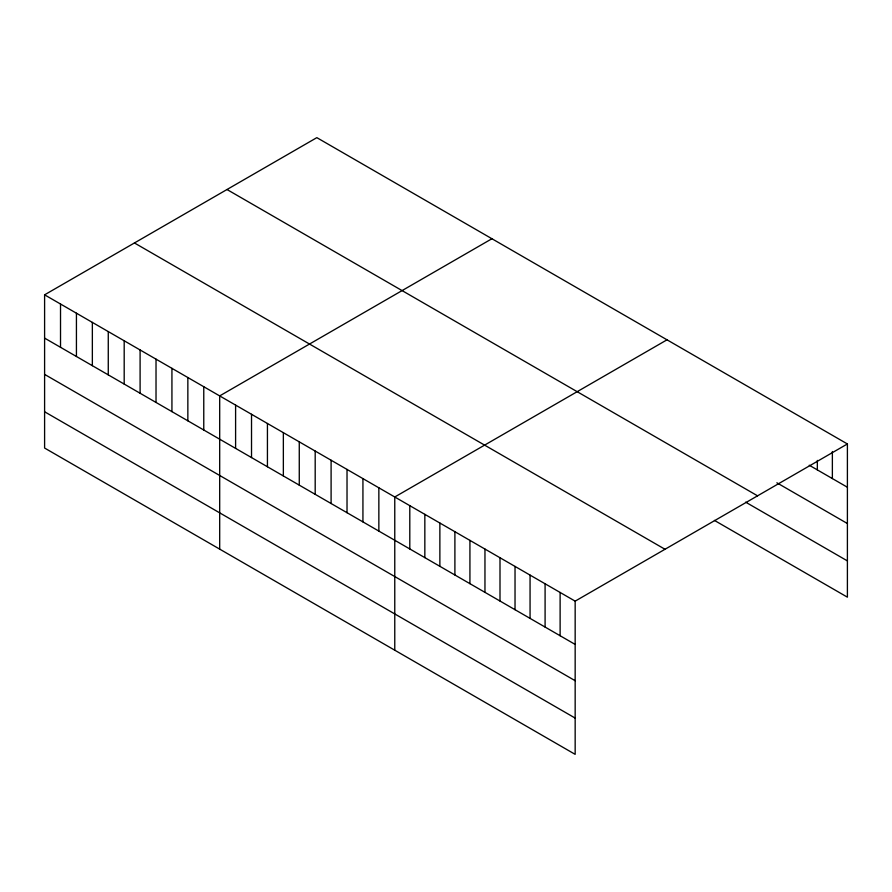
<?xml version="1.0" encoding="UTF-8"?>
<svg xmlns="http://www.w3.org/2000/svg" width="892" height="892" viewBox="0 0 892 892"><rect width="100%" height="100%" fill="white"/><g stroke="black" fill="none" stroke-linecap="round" stroke-linejoin="round"><path stroke-width="1.34" d="M44.6 294.828L575.162 601.141L575.162 754.353L44.6 448.04L44.6 294.828L316.838 137.647L847.4 443.96L847.4 597.172L714.425 520.404M491.927 238.733L219.688 395.903L219.688 549.126M667.015 339.819L394.766 496.989L394.766 650.212M575.162 601.141L847.4 443.96M809.245 465.223L847.4 487.244M776.865 482.795L847.4 523.526M227.003 189.517L757.564 495.829M745.645 502.151L847.4 560.901M134.436 242.959L664.997 549.271M44.6 338.113L575.162 644.425M44.6 374.384L575.162 680.707M44.6 411.769L575.162 718.082M832.37 451.519L832.37 478.569M817.34 460.417L817.34 469.894M560.12 592.455L560.12 635.751M545.09 583.781L545.09 627.065M530.06 575.106L530.06 618.39M515.03 566.42L515.03 609.715M499.999 557.745L499.999 601.03M484.958 549.071L484.958 592.355M469.928 540.385L469.928 583.68M454.898 531.71L454.898 574.994M439.868 523.024L439.868 566.32M424.837 514.35L424.837 557.634M409.796 505.675L409.796 548.959M378.855 487.801L378.855 531.086M362.933 478.614L362.933 521.898M347.021 469.426L347.021 512.71M331.099 460.239L331.099 503.523M315.188 451.04L315.188 494.335M299.266 441.852L299.266 485.148M283.355 432.665L283.355 475.949M267.433 423.477L267.433 466.761M251.522 414.289L251.522 457.574M235.6 405.102L235.6 448.386M203.766 386.715L203.766 430.011M187.855 377.528L187.855 420.823M171.933 368.34L171.933 411.625M156.022 359.153L156.022 402.437M140.1 349.965L140.1 393.249M124.189 340.766L124.189 384.062M108.266 331.579L108.266 374.874M92.355 322.391L92.355 365.687M76.433 313.203L76.433 356.488M60.522 304.016L60.522 347.3"/></g></svg>
